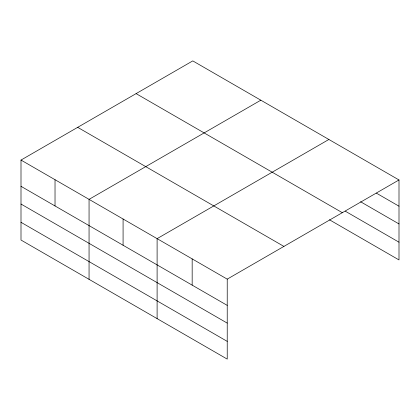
<?xml version="1.0" encoding="UTF-8"?>
<svg xmlns="http://www.w3.org/2000/svg" width="420" height="420" viewBox="0 0 420 420"><rect width="100%" height="100%" fill="white"/><g stroke="black" fill="none" stroke-linecap="round" stroke-linejoin="round"><path stroke-width="0.63" d="M21 160.067L227.225 279.132L227.225 359.105L21 240.041L21 160.067L192.775 60.895L399 179.959L399 259.933L329.448 219.776M260.831 100.186L89.056 199.358L89.056 279.332M328.881 139.477L157.106 238.649L157.106 318.623M227.225 279.132L399 179.959M376.383 193.142L399 206.199M360.549 201.731L399 223.934M345.282 211.186L399 242.198M136.091 93.623L342.316 212.683M77.684 127.339L283.909 246.404M21 186.312L227.225 305.377M21 204.041L227.225 323.106M21 222.311L227.225 341.376M192.166 258.888L192.166 285.133M123.081 219.004L123.081 245.249M55.025 179.713L55.025 205.958"/></g></svg>
